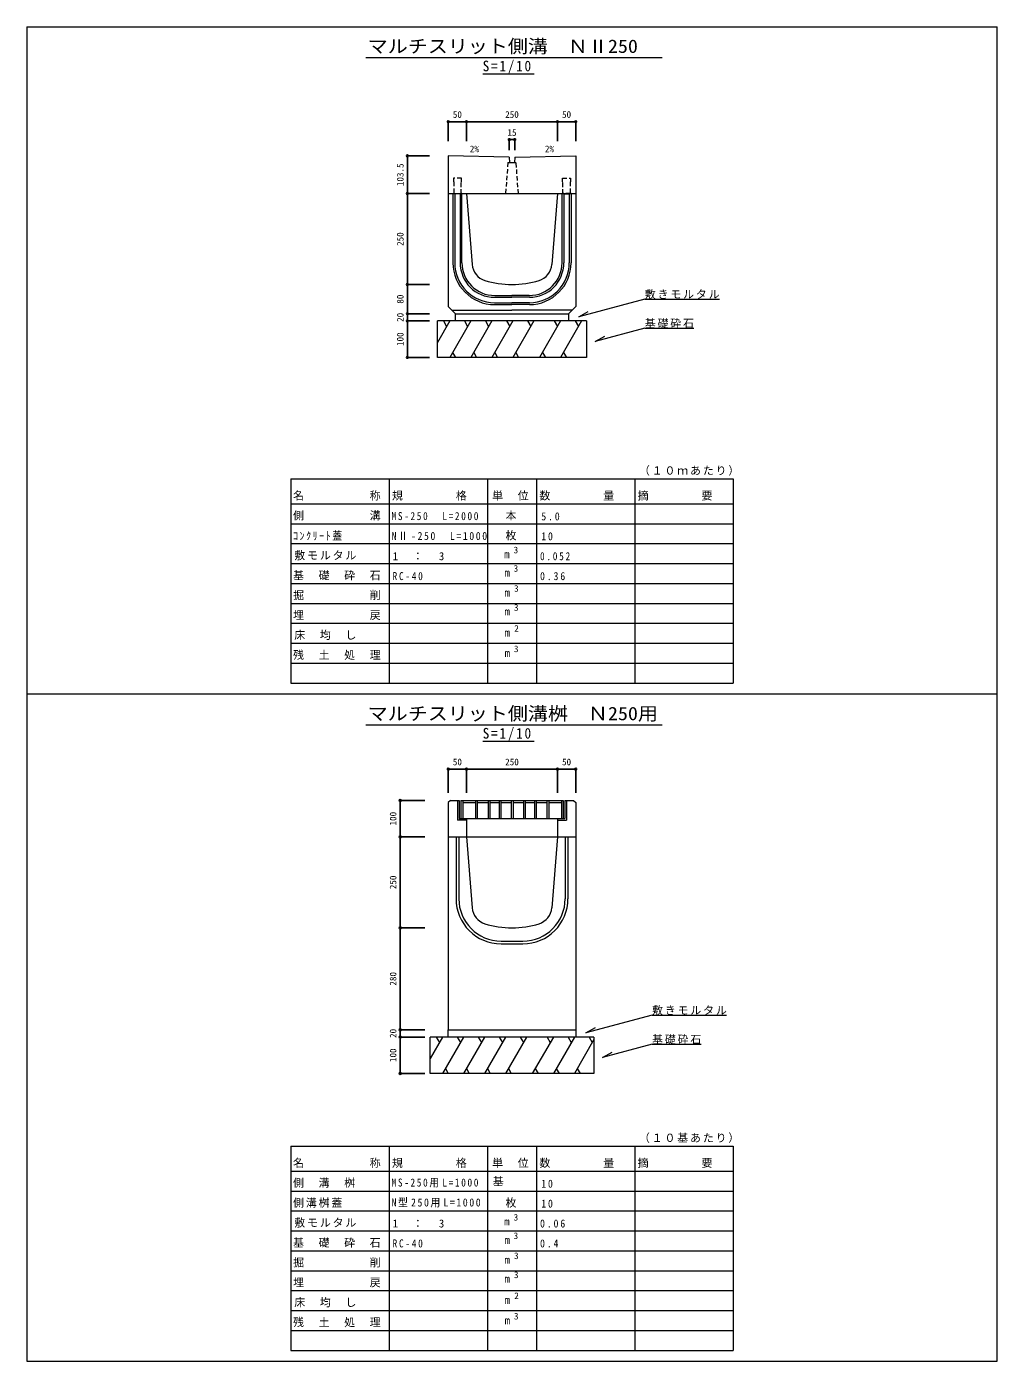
# Model space of a CAD drawing. Units: millimetres at full size, sheet at 1:10. Extents: x -1643 to 1024, y -1872 to 1794.
import ezdxf
from ezdxf.enums import TextEntityAlignment as Align

# ---------------------------------------------------------------- set-up
doc = ezdxf.new("R2010")
doc.units = ezdxf.units.MM
doc.header["$LTSCALE"] = 10
doc.header["$PDMODE"] = 32
doc.header["$PDSIZE"] = 5
doc.linetypes.add('DASHED1', pattern=[1.8, 1.2, -0.6])
doc.layers.add('0-0_通り芯', color=7, linetype='Continuous', lineweight=18)
doc.layers.add('0-1_躯体', color=4, linetype='Continuous')
doc.styles.add('ＭＳ ゴシック', font='')
doc.styles.get('ＭＳ ゴシック').set_extended_font_data('MS Gothic')

msp = doc.modelspace()

# ---------------------------------------------------------------- linework, layer by layer
at = {"layer": '0-0_通り芯', "color": 2}
for p, q in [((-1642.61, 1794.32), (-1642.61, -1872.35)), ((-1642.61, 1794.32), (1024.06, 1794.32)), ((1024.06, -1872.35), (1024.06, 1794.32)), ((-459.28, -331.47), (-459.28, -385.97)), ((-454.78, -331.47), (-454.78, -381.47)), ((-449.4, -331.47), (-449.4, -381.47)), ((-449.4, -331.47), (-168.4, -331.47)), ((-444.4, -331.47), (-444.4, -381.47)), ((-444.4, -337.47), (-409.65, -337.47)), ((-409.65, -331.47), (-409.65, -381.47)), ((-404.65, -331.47), (-404.65, -381.47)), ((-404.65, -337.47), (-374.9, -337.47)), ((-374.9, -331.47), (-374.9, -381.47)), ((-369.9, -331.47), (-369.9, -381.47)), ((-369.9, -337.47), (-344.9, -337.47)), ((-344.9, -331.47), (-344.9, -381.47)), ((-339.9, -331.47), (-339.9, -381.47)), ((-339.9, -337.47), (-311.4, -337.47)), ((-311.4, -331.47), (-311.4, -381.47)), ((-306.4, -331.47), (-306.4, -381.47)), ((-306.4, -337.47), (-277.9, -337.47)), ((-277.9, -331.47), (-277.9, -381.47)), ((-272.9, -331.47), (-272.9, -381.47)), ((-272.9, -337.47), (-247.9, -337.47)), ((-247.9, -331.47), (-247.9, -381.47)), ((-242.9, -331.47), (-242.9, -381.47)), ((-242.9, -337.47), (-213.15, -337.47)), ((-213.15, -331.47), (-213.15, -381.47)), ((-208.15, -331.47), (-208.15, -381.47)), ((-208.15, -337.47), (-173.4, -337.47)), ((-173.4, -331.47), (-173.4, -381.47)), ((-168.4, -331.47), (-168.4, -381.47)), ((-163.78, -331.47), (-163.78, -381.47)), ((-159.28, -331.47), (-159.28, -385.97)), ((-434.28, -385.97), (-459.28, -385.97)), ((-454.78, -381.47), (-163.78, -381.47)), ((-434.28, -381.47), (-434.28, -387.47)), ((-434.28, -385.97), (-434.28, -431.47)), ((-184.28, -381.47), (-184.28, -387.47)), ((-184.28, -385.97), (-159.28, -385.97)), ((-184.28, -385.97), (-184.28, -431.47)), ((-1642.61, -1872.35), (1024.06, -1872.35))]:
    msp.add_line(p, q, dxfattribs=at)
at = {"layer": '0-0_通り芯'}
for p, q in [((-711.11, 1709.32), (102.89, 1709.32)), ((-389.72, 1664.6), (-248.75, 1664.6)), ((55.5, 1045.62), (260.5, 1045.62)), ((-464.28, 985.84), (-464.28, 1005.84)), ((-154.28, 1005.84), (-154.28, 985.84)), ((-480.23, 985.84), (-514.28, 926.86)), ((-514.28, 885.84), (-514.28, 985.84)), ((-104.28, 985.84), (-514.28, 985.84)), ((-497.53, 985.84), (-488.88, 970.85)), ((-422.49, 985.84), (-480.23, 885.84)), ((-439.8, 985.84), (-431.15, 970.85)), ((-364.76, 985.84), (-422.49, 885.84)), ((-382.06, 985.84), (-373.41, 970.85)), ((-307.02, 985.84), (-364.76, 885.84)), ((-324.33, 985.84), (-315.68, 970.85)), ((-249.29, 985.84), (-307.02, 885.84)), ((-266.59, 985.84), (-257.94, 970.85)), ((-175.71, 985.84), (-233.45, 885.84)), ((-193.02, 985.84), (-184.36, 970.85)), ((-117.98, 985.84), (-175.71, 885.84)), ((-135.28, 985.84), (-126.63, 970.85)), ((55.5, 965.81), (-80.39, 929.4)), ((55.5, 965.81), (190.5, 965.81)), ((-80.39, 929.4), (-54.41, 944.4)), ((-472.31, 899.56), (-464.39, 885.84)), ((-414.57, 899.56), (-406.65, 885.84)), ((-356.84, 899.56), (-348.92, 885.84)), ((-299.1, 899.56), (-291.18, 885.84)), ((-225.53, 899.56), (-217.61, 885.84)), ((-167.79, 899.56), (-159.87, 885.84)), ((-916.78, 551.87), (298.22, 551.87)), ((-916.78, 551.87), (-916.78, 428.75)), ((-646.78, 551.87), (-646.78, 428.75)), ((-376.78, 551.87), (-376.78, 428.75)), ((-241.78, 551.87), (-241.78, 428.75)), ((28.22, 551.87), (28.22, 428.75)), ((298.22, 551.87), (298.22, 428.75)), ((-916.78, 483.47), (298.22, 483.47)), ((-916.78, 428.75), (298.22, 428.75)), ((-916.78, 428.75), (-916.78, -9.01)), ((-646.78, 428.75), (-646.78, -9.01)), ((-376.78, 428.75), (-376.78, -9.01)), ((-241.78, 428.75), (-241.78, -9.01)), ((28.22, 428.75), (28.22, -9.01)), ((298.22, 428.75), (298.22, -9.01)), ((-916.78, 374.03), (298.22, 374.03)), ((-916.78, 319.31), (298.22, 319.31)), ((-916.78, 264.59), (298.22, 264.59)), ((-916.78, 209.87), (298.22, 209.87)), ((-916.78, 155.15), (298.22, 155.15)), ((-916.78, 100.43), (298.22, 100.43)), ((-916.78, 45.71), (298.22, 45.71)), ((-916.78, -9.01), (298.22, -9.01)), ((-831.28, -9.01), (77.72, -9.01)), ((-711.11, -124.01), (102.89, -124.01)), ((-389.72, -168.73), (-248.75, -168.73)), ((75.5, -921.69), (280.5, -921.69)), ((-500.23, -981.47), (-534.28, -1040.44)), ((-534.28, -1081.47), (-534.28, -981.47)), ((-84.28, -981.47), (-534.28, -981.47)), ((-517.53, -981.47), (-508.88, -996.45)), ((-442.49, -981.47), (-500.23, -1081.47)), ((-484.28, -981.47), (-484.28, -961.47)), ((-459.8, -981.47), (-451.15, -996.45)), ((-384.76, -981.47), (-442.49, -1081.47)), ((-402.06, -981.47), (-393.41, -996.45)), ((-327.02, -981.47), (-384.76, -1081.47)), ((-344.33, -981.47), (-335.68, -996.45)), ((-269.29, -981.47), (-327.02, -1081.47)), ((-286.59, -981.47), (-277.94, -996.45)), ((-195.71, -981.47), (-253.45, -1081.47)), ((-213.02, -981.47), (-204.36, -996.45)), ((-137.98, -981.47), (-195.71, -1081.47)), ((-155.28, -981.47), (-146.63, -996.45)), ((-84.28, -988.46), (-137.98, -1081.47)), ((-134.28, -961.47), (-134.28, -981.47)), ((-97.55, -981.47), (-88.89, -996.45)), ((-84.28, -981.47), (-84.28, -1081.47)), ((75.5, -1001.49), (210.5, -1001.49)), ((-84.28, -1081.47), (-534.28, -1081.47)), ((-492.31, -1067.75), (-484.39, -1081.47)), ((-434.57, -1067.75), (-426.65, -1081.47)), ((-376.84, -1067.75), (-368.92, -1081.47)), ((-319.1, -1067.75), (-311.18, -1081.47)), ((-245.53, -1067.75), (-237.61, -1081.47)), ((-187.79, -1067.75), (-179.87, -1081.47)), ((-130.06, -1067.75), (-122.14, -1081.47)), ((-916.78, -1281.47), (298.22, -1281.47)), ((-916.78, -1281.47), (-916.78, -1404.59)), ((-646.78, -1281.47), (-646.78, -1404.59)), ((-376.78, -1281.47), (-376.78, -1404.59)), ((-241.78, -1281.47), (-241.78, -1404.59)), ((28.22, -1281.47), (28.22, -1404.59)), ((298.22, -1281.47), (298.22, -1404.59)), ((-916.78, -1349.87), (298.22, -1349.87)), ((-916.78, -1404.59), (298.22, -1404.59)), ((-916.78, -1404.59), (-916.78, -1842.35)), ((-646.78, -1404.59), (-646.78, -1842.35)), ((-376.78, -1404.59), (-376.78, -1842.35)), ((-241.78, -1404.59), (-241.78, -1842.35)), ((28.22, -1404.59), (28.22, -1842.35)), ((298.22, -1404.59), (298.22, -1842.35)), ((-916.78, -1459.31), (298.22, -1459.31)), ((-916.78, -1514.03), (298.22, -1514.03)), ((-916.78, -1568.75), (298.22, -1568.75)), ((-916.78, -1623.47), (298.22, -1623.47)), ((-916.78, -1678.19), (298.22, -1678.19)), ((-916.78, -1732.91), (298.22, -1732.91)), ((-916.78, -1787.63), (298.22, -1787.63)), ((-916.78, -1842.35), (298.22, -1842.35)), ((-831.28, -1842.35), (77.72, -1842.35))]:
    msp.add_line(p, q, dxfattribs=at)
at = {"layer": '0-0_通り芯', "color": 3}
for p, q in [((-316.78, 1435.84), (-315.78, 1420.84)), ((-301.78, 1435.84), (-302.78, 1420.84)), ((-315.78, 1420.84), (-302.78, 1420.84)), ((-484.28, 1335.84), (-484.28, 1025.84)), ((-484.28, 1335.84), (-134.28, 1335.84)), ((-471.78, 1335.84), (-466.78, 1334.84)), ((-471.78, 1335.84), (-471.78, 1145.84)), ((-451.78, 1334.84), (-466.78, 1334.84)), ((-466.78, 1334.84), (-466.78, 1145.84)), ((-446.78, 1335.84), (-451.78, 1334.84)), ((-451.78, 1334.84), (-451.78, 1145.84)), ((-446.78, 1145.84), (-446.78, 1335.84)), ((-434.28, 1335.84), (-418.69, 1140.93)), ((-184.28, 1335.84), (-199.87, 1140.93)), ((-171.78, 1335.84), (-166.78, 1334.84)), ((-171.78, 1145.84), (-171.78, 1335.84)), ((-166.78, 1334.84), (-151.78, 1334.84)), ((-166.78, 1334.84), (-166.78, 1145.84)), ((-146.78, 1335.84), (-151.78, 1334.84)), ((-151.78, 1334.84), (-151.78, 1145.84)), ((-146.78, 1335.84), (-146.78, 1145.84)), ((-134.28, 1335.84), (-134.28, 1025.84)), ((-357.12, 1050.84), (-309.28, 1050.84)), ((-357.04, 1035.84), (-309.28, 1035.84)), ((-357.01, 1030.84), (-309.28, 1030.84)), ((-356.78, 1055.84), (-309.28, 1055.84)), ((-261.78, 1055.84), (-309.28, 1055.84)), ((-261.44, 1050.84), (-309.28, 1050.84)), ((-261.51, 1035.84), (-309.28, 1035.84)), ((-261.55, 1030.84), (-309.28, 1030.84)), ((-474.28, 1015.84), (-309.28, 1015.84)), ((-144.28, 1015.84), (-309.28, 1015.84)), ((-154.28, 1005.84), (-134.28, 1025.84)), ((-478.28, -331.47), (-484.28, -337.47)), ((-484.28, -337.47), (-484.28, -431.47)), ((-478.28, -331.47), (-454.78, -331.47)), ((-484.28, -431.47), (-434.28, -431.47)), ((-484.28, -431.47), (-471.17, -431.47)), ((-471.17, -431.47), (-147.39, -431.47)), ((-463.08, -431.47), (-463.08, -601.47)), ((-455.48, -431.47), (-455.48, -601.47)), ((-434.28, -431.47), (-418.69, -626.38)), ((-184.28, -431.47), (-199.87, -626.38)), ((-184.28, -431.47), (-134.28, -431.47)), ((-163.08, -431.47), (-163.08, -601.47)), ((-155.48, -431.47), (-155.48, -601.47)), ((-147.39, -431.47), (-134.28, -431.47)), ((-134.28, -431.47), (-134.28, -961.47)), ((-339.28, -717.67), (-279.28, -717.67)), ((-339.28, -725.27), (-279.28, -725.27)), ((-484.28, -961.47), (-134.28, -961.47)), ((-484.28, -961.47), (-134.28, -961.47))]:
    msp.add_line(p, q, dxfattribs=at)
at = {"layer": '0-0_通り芯', "color": 3, "linetype": 'DASHED1'}
for p, q in [((-320.78, 1420.84), (-326.78, 1335.84)), ((-320.78, 1420.84), (-315.78, 1420.84)), ((-302.78, 1420.84), (-297.78, 1420.84)), ((-291.78, 1335.84), (-297.78, 1420.84)), ((-434.28, -385.97), (-434.28, -431.47)), ((-184.28, -385.97), (-184.28, -431.47))]:
    msp.add_line(p, q, dxfattribs=at)
at = {"layer": '0-0_通り芯', "color": 4}
msp.add_line((-1642.61, -39.01), (1024.06, -39.01), dxfattribs=at)
at = {"layer": '0-0_通り芯', "color": 3}
for points in [[(-316.78, 1435.84), (-484.28, 1439.32), (-484.28, 1335.84)], [(-301.78, 1435.84), (-134.28, 1439.32), (-134.28, 1335.84)], [(-484.28, 1025.84), (-464.28, 1005.84), (-154.28, 1005.84)], [(-163.78, -331.47), (-140.28, -331.47), (-134.28, -337.47), (-134.28, -431.47)], [(-484.28, -431.47), (-484.28, -961.47), (-134.28, -961.47)]]:
    msp.add_lwpolyline(points, dxfattribs=at)
at = {"layer": '0-0_通り芯', "color": 3, "linetype": 'DASHED1'}
for points in [[(-470.28, 1377.84), (-470.28, 1367.84), (-469.28, 1367.84), (-469.28, 1335.84), (-449.28, 1335.84), (-449.28, 1367.84), (-448.28, 1367.84), (-448.28, 1377.84)], [(-148.28, 1377.84), (-148.28, 1367.84), (-149.28, 1367.84), (-149.28, 1335.84), (-169.28, 1335.84), (-169.28, 1367.84), (-170.28, 1367.84), (-170.28, 1377.84)]]:
    msp.add_lwpolyline(points, close=True, dxfattribs=at)
at = {"layer": '0-0_通り芯'}
for points in [[(55.5, 1045.62), (-126.01, 996.98), (-100.03, 1011.98)], [(-104.28, 985.84), (-104.28, 885.84), (-514.28, 885.84)], [(75.5, -921.69), (-106.01, -970.32), (-80.03, -955.32)], [(75.5, -1001.49), (-60.39, -1037.9), (-34.41, -1022.9)]]:
    msp.add_lwpolyline(points, dxfattribs=at)
at = {"layer": '0-0_通り芯', "color": 3}
for centre, radius, start, end in [((-356.78, 1145.84), 115, 180, 269.88576), ((-356.78, 1145.84), 110, 180, 269.86118), ((-356.78, 1145.84), 95, 180, 269.79541), ((-356.78, 1145.84), 90, 180, 270), ((-368.85, 1144.92), 50, 184.57, 252.67), ((-261.78, 1145.84), 90, 270, 0), ((-261.78, 1145.84), 115, 270.11424, 0), ((-261.78, 1145.84), 110, 270.13882, 0), ((-261.78, 1145.84), 95, 270.20459, 0), ((-249.72, 1144.92), 50, 287.33, 355.43), ((-309.28, 1335.84), 250, 252.67, 287.33), ((-339.28, -601.47), 123.8, 180, 270), ((-339.28, -601.47), 116.2, 180, 270), ((-279.28, -601.47), 116.2, 270, 0), ((-279.28, -601.47), 123.8, 270, 0), ((-368.85, -622.39), 50, 184.57, 252.67), ((-249.72, -622.39), 50, 287.33, 355.43), ((-309.28, -431.47), 250, 252.67, 287.33)]:
    msp.add_arc(centre, radius, start, end, dxfattribs=at)
at = {"layer": '0-1_躯体', "color": 7}
for p, q in [((-484.28, 1533.38), (-434.28, 1533.38)), ((-434.28, 1533.38), (-184.28, 1533.38)), ((-184.28, 1533.38), (-134.28, 1533.38)), ((-316.78, 1484.07), (-301.78, 1484.07)), ((-596.76, 1335.84), (-596.76, 1439.32)), ((-596.76, 1085.84), (-596.76, 1335.84)), ((-596.76, 1005.84), (-596.76, 1085.84)), ((-596.76, 985.84), (-596.76, 1005.84)), ((-596.76, 885.84), (-596.76, 985.84)), ((-484.28, -245.35), (-434.28, -245.35)), ((-434.28, -245.35), (-184.28, -245.35)), ((-184.28, -245.35), (-134.28, -245.35)), ((-616.39, -431.47), (-616.39, -331.47)), ((-616.39, -681.47), (-616.39, -431.47)), ((-616.39, -961.47), (-616.39, -681.47)), ((-616.39, -981.47), (-616.39, -961.47)), ((-616.39, -1081.47), (-616.39, -981.47))]:
    msp.add_line(p, q, dxfattribs=at)
at = {"layer": '0-1_躯体'}
for p, q in [((-484.28, 1533.38), (-484.28, 1479.72)), ((-434.28, 1533.38), (-434.28, 1479.72)), ((-184.28, 1533.38), (-184.28, 1479.72)), ((-134.28, 1533.38), (-134.28, 1479.72)), ((-316.78, 1484.07), (-316.78, 1455.33)), ((-301.78, 1484.07), (-301.78, 1455.33)), ((-596.76, 1439.32), (-535.71, 1439.32)), ((-596.76, 1335.84), (-535.71, 1335.84)), ((-596.76, 1085.84), (-535.71, 1085.84)), ((-596.76, 1005.84), (-535.71, 1005.84)), ((-596.76, 985.84), (-535.71, 985.84)), ((-596.76, 885.84), (-535.71, 885.84)), ((-484.28, -245.35), (-484.28, -310.22)), ((-434.28, -245.35), (-434.28, -310.22)), ((-184.28, -245.35), (-184.28, -310.22)), ((-134.28, -245.35), (-134.28, -310.22)), ((-616.39, -331.47), (-548.96, -331.47)), ((-616.39, -431.47), (-548.96, -431.47)), ((-616.39, -681.47), (-548.96, -681.47)), ((-616.39, -961.47), (-548.96, -961.47)), ((-616.39, -981.47), (-548.96, -981.47)), ((-616.39, -1081.47), (-548.96, -1081.47))]:
    msp.add_line(p, q, dxfattribs=at)
for p in [(-484.28, 1533.38), (-434.28, 1533.38), (-184.28, 1533.38), (-134.28, 1533.38), (-316.78, 1484.07), (-301.78, 1484.07), (-596.76, 1439.32), (-596.76, 1335.84), (-596.76, 1085.84), (-596.76, 1005.84), (-596.76, 985.84), (-596.76, 885.84), (-484.28, -245.35), (-434.28, -245.35), (-184.28, -245.35), (-134.28, -245.35), (-616.39, -331.47), (-616.39, -431.47), (-616.39, -681.47), (-616.39, -961.47), (-616.39, -981.47), (-616.39, -1081.47)]:
    msp.add_point(p, dxfattribs=at)

# ---------------------------------------------------------------- texts
at = {"layer": '0-0_通り芯', "color": 3, "style": 'ＭＳ ゴシック', "width": 1.1}
for s, p in [('マルチスリット側溝\u3000ＮⅡ250', (-705.7, 1711.34)), ('マルチスリット側溝桝\u3000Ｎ250用', (-705.7, -121.99))]:
    msp.add_text(s, height=36.66, dxfattribs=at).set_placement(p, align=Align.BOTTOM_LEFT)
at = {"layer": '0-0_通り芯', "style": 'ＭＳ ゴシック'}
for s, p in [('m', (-330.86, 327.56)), ('m', (-329.96, 276.95)), ('m', (-329.96, 222.23)), ('m', (-329.96, 170.24)), ('m', (-329.87, 112.1)), ('m', (-329.69, 56.01)), ('基', (-362.03, -1395.65)), ('m', (-330.86, -1505.77)), ('m', (-329.96, -1556.39)), ('m', (-329.96, -1611.11)), ('m', (-329.96, -1663.09)), ('m', (-329.87, -1721.23)), ('m', (-329.69, -1777.32))]:
    msp.add_text(s, height=21.99, dxfattribs=at).set_placement(p, align=Align.BOTTOM_LEFT)
at = {"layer": '0-0_通り芯', "color": 4, "style": 'ＭＳ ゴシック'}
for s, p in [('3', (-304.76, 341.93)), ('3', (-304.76, 291.31)), ('3', (-303.59, 236.25)), ('3', (-303.86, 183.99)), ('2', (-302.96, 126.47)), ('3', (-303.86, 70.38)), ('3', (-304.76, -1491.41)), ('3', (-304.76, -1542.02)), ('3', (-303.59, -1597.08)), ('3', (-303.86, -1649.34)), ('2', (-302.96, -1706.87)), ('3', (-303.86, -1762.95))]:
    msp.add_text(s, height=18.33, dxfattribs=at).set_placement(p, align=Align.BOTTOM_LEFT)
at = {"layer": '0-0_通り芯', "attachment_point": 7, "style": 'ＭＳ ゴシック'}
for s, insert, char_height in [('\\T1.28;\\W0.9;S=1/10', (-389.72, 1664.6), 29.33), ('\\T1.17;敷きモルタル', (55.5, 1045.62), 21.99), ('\\T1.17;基礎砕石', (55.5, 965.81), 21.99), ('\\T1.17;（１０ｍあたり）', (39.47, 560.81), 21.99), ('\\T1.17;名\u3000\u3000\u3000\u3000\u3000称', (-910.78, 492.41), 21.99), ('\\T1.17;規\u3000\u3000\u3000\u3000格', (-639.03, 492.41), 21.99), ('\\T1.17;単\u3000位', (-363.78, 492.41), 21.99), ('\\T1.17;数\u3000\u3000\u3000\u3000量', (-234.03, 492.41), 21.99), ('\\T1.17;摘\u3000\u3000\u3000\u3000要', (35.97, 492.41), 21.99), ('\\T1.17;側\u3000\u3000\u3000\u3000\u3000溝', (-910.78, 437.69), 21.99), ('\\T1.36;\\W0.85;MS-250\u3000L=2000', (-640.03, 438.48), 21.99), ('\\T1.17;\u3000本', (-362.03, 437.69), 21.99), ('\\T1.38;\\W0.9;5.0', (-228.78, 437.69), 21.99), ('\\T1.33;\\W0.9;ｺﾝｸﾘｰﾄ蓋', (-910.78, 382.97), 21.99), ('\\T1.32;\\W0.9;NⅡ-250\u3000L=1000', (-640.03, 383.76), 21.99), ('\\T1.17;\u3000枚', (-362.03, 382.97), 21.99), ('\\T1.36;\\W0.9;10', (-228.78, 382.97), 21.99), ('\\T1.17;敷モルタル', (-907.28, 328.25), 21.99), ('\\T1.21;1\u3000：\u30003', (-637.28, 328.25), 21.99), ('\\T1.38;\\W0.85;0.052', (-232.28, 328.25), 21.99), ('\\T1.17;基\u3000礎\u3000砕\u3000石', (-910.78, 273.53), 21.99), ('\\T1.38;\\W0.85;RC-40', (-637.28, 273.53), 21.99), ('\\T1.38;\\W0.9;0.36', (-232.28, 273.53), 21.99), ('\\T1.17;掘\u3000\u3000\u3000\u3000\u3000削', (-910.78, 218.81), 21.99), ('\\T1.17;埋\u3000\u3000\u3000\u3000\u3000戻', (-910.78, 164.09), 21.99), ('\\T1.17;床\u3000均\u3000し', (-907.28, 109.37), 21.99), ('\\T1.17;残\u3000土\u3000処\u3000理', (-910.78, 54.65), 21.99), ('\\T1.28;\\W0.9;S=1/10', (-389.72, -168.73), 29.33), ('\\T1.17;敷きモルタル', (75.5, -921.69), 21.99), ('\\T1.17;基礎砕石', (75.5, -1001.49), 21.99), ('\\T1.17;（１０基あたり）', (39.47, -1272.53), 21.99), ('\\T1.17;名\u3000\u3000\u3000\u3000\u3000称', (-910.78, -1340.93), 21.99), ('\\T1.17;規\u3000\u3000\u3000\u3000格', (-639.03, -1340.93), 21.99), ('\\T1.17;単\u3000位', (-363.78, -1340.93), 21.99), ('\\T1.17;数\u3000\u3000\u3000\u3000量', (-234.03, -1340.93), 21.99), ('\\T1.17;摘\u3000\u3000\u3000\u3000要', (35.97, -1340.93), 21.99), ('\\T1.17;側\u3000溝\u3000桝', (-910.78, -1395.65), 21.99), ('\\T1.36;\\W0.85;MS-250用L=1000', (-640.03, -1394.86), 21.99), ('\\T1.36;\\W0.9;10', (-228.78, -1395.65), 21.99), ('\\T1.17;側溝桝蓋', (-910.78, -1450.37), 21.99), ('\\T1.32;\\W0.9;N型250用L=1000', (-640.03, -1449.58), 21.99), ('\\T1.17;\u3000枚', (-362.03, -1450.37), 21.99), ('\\T1.36;\\W0.9;10', (-228.78, -1450.37), 21.99), ('\\T1.17;敷モルタル', (-907.28, -1505.09), 21.99), ('\\T1.21;1\u3000：\u30003', (-637.28, -1505.09), 21.99), ('\\T1.38;\\W0.9;0.06', (-232.28, -1505.09), 21.99), ('\\T1.17;基\u3000礎\u3000砕\u3000石', (-910.78, -1559.81), 21.99), ('\\T1.38;\\W0.85;RC-40', (-637.28, -1559.81), 21.99), ('\\T1.38;\\W0.9;0.4', (-232.28, -1559.81), 21.99), ('\\T1.17;掘\u3000\u3000\u3000\u3000\u3000削', (-910.78, -1614.53), 21.99), ('\\T1.17;埋\u3000\u3000\u3000\u3000\u3000戻', (-910.78, -1669.25), 21.99), ('\\T1.17;床\u3000均\u3000し', (-907.28, -1723.97), 21.99), ('\\T1.17;残\u3000土\u3000処\u3000理', (-910.78, -1778.69), 21.99)]:
    msp.add_mtext(s, dxfattribs=dict(at, insert=insert, char_height=char_height))
at = {"layer": '0-1_躯体', "style": 'ＭＳ ゴシック'}
for s, p in [('50', (-471.78, 1538.38)), ('250', (-328.03, 1538.38)), ('50', (-171.78, 1538.38)), ('15', (-321.78, 1489.07)), ('2%', (-425.08, 1443.92)), ('2%', (-218.76, 1443.92)), ('50', (-471.78, -240.35)), ('250', (-328.03, -240.35)), ('50', (-171.78, -240.35))]:
    msp.add_text(s, height=18.33, dxfattribs=at).set_placement(p, align=Align.BOTTOM_LEFT)
for s, p in [('103.5', (-601.76, 1356.33)), ('250', (-601.76, 1192.09)), ('80', (-601.76, 1033.34)), ('20', (-601.76, 983.34)), ('100', (-601.76, 917.09)), ('100', (-621.39, -400.22)), ('250', (-621.39, -575.22)), ('280', (-621.39, -840.22)), ('20', (-621.39, -983.97)), ('100', (-621.39, -1050.22))]:
    msp.add_text(s, height=18.33, rotation=90, dxfattribs=at).set_placement(p, align=Align.BOTTOM_LEFT)

doc.saveas('drawing.dxf')
